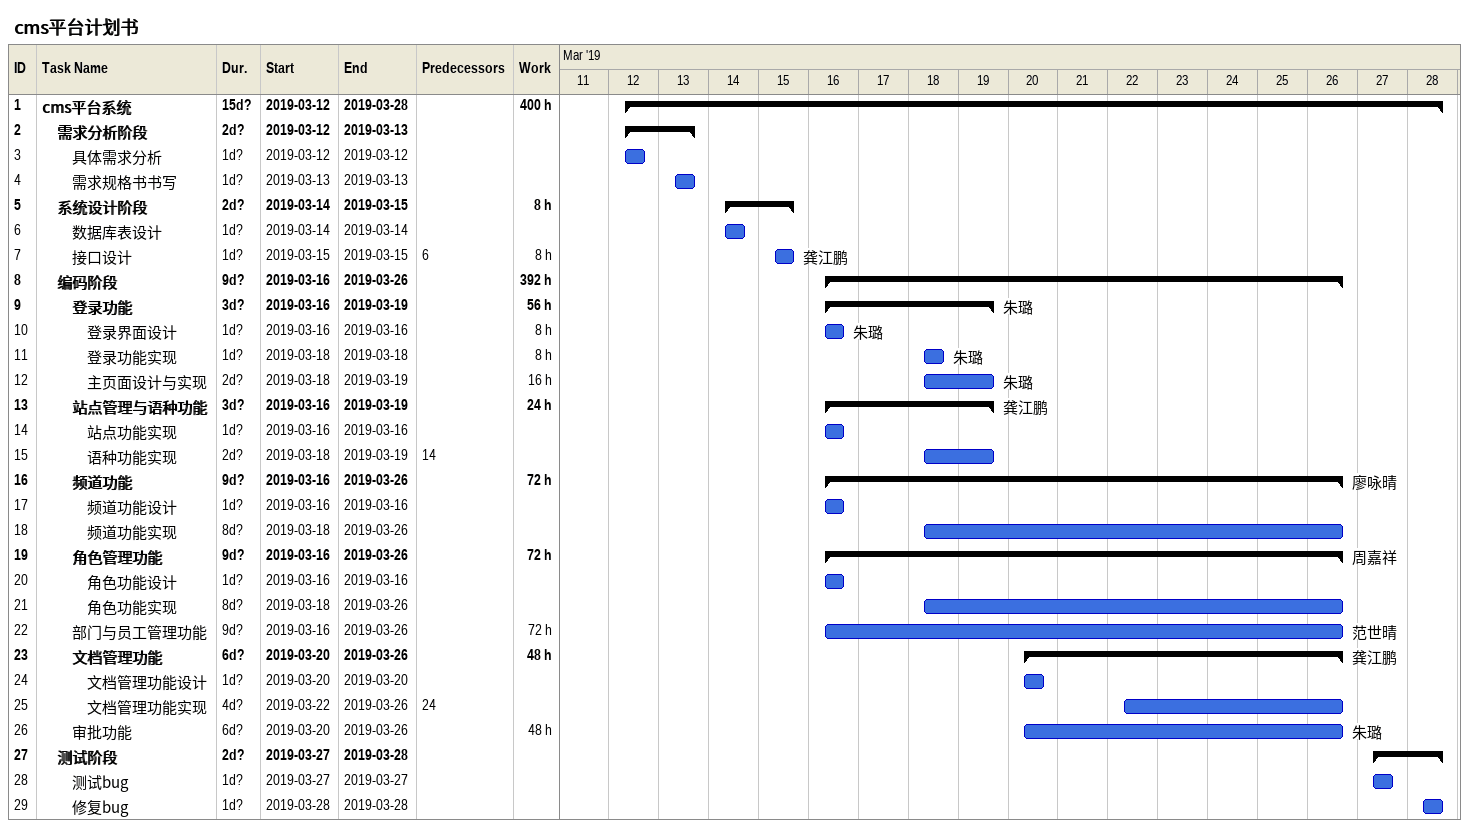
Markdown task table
cms平台计划书

| ID | Level | Task | Duration | Start | Finish | Predecessors | Resources | Work (h) |
|---|---|---|---|---|---|---|---|---|
| 1 | 1 | **cms平台系统** | 15d? | 2019-03-12 | 2019-03-28 |  |  | 400 |
| 2 | 2 | **需求分析阶段** | 2d? | 2019-03-12 | 2019-03-13 |  |  |  |
| 3 | 3 | 具体需求分析 | 1d? | 2019-03-12 | 2019-03-12 |  |  |  |
| 4 | 3 | 需求规格书书写 | 1d? | 2019-03-13 | 2019-03-13 |  |  |  |
| 5 | 2 | **系统设计阶段** | 2d? | 2019-03-14 | 2019-03-15 |  |  | 8 |
| 6 | 3 | 数据库表设计 | 1d? | 2019-03-14 | 2019-03-14 |  |  |  |
| 7 | 3 | 接口设计 | 1d? | 2019-03-15 | 2019-03-15 | 6 | 龚江鹏 | 8 |
| 8 | 2 | **编码阶段** | 9d? | 2019-03-16 | 2019-03-26 |  |  | 392 |
| 9 | 3 | **登录功能** | 3d? | 2019-03-16 | 2019-03-19 |  | 朱璐 | 56 |
| 10 | 4 | 登录界面设计 | 1d? | 2019-03-16 | 2019-03-16 |  | 朱璐 | 8 |
| 11 | 4 | 登录功能实现 | 1d? | 2019-03-18 | 2019-03-18 |  | 朱璐 | 8 |
| 12 | 4 | 主页面设计与实现 | 2d? | 2019-03-18 | 2019-03-19 |  | 朱璐 | 16 |
| 13 | 3 | **站点管理与语种功能** | 3d? | 2019-03-16 | 2019-03-19 |  | 龚江鹏 | 24 |
| 14 | 4 | 站点功能实现 | 1d? | 2019-03-16 | 2019-03-16 |  |  |  |
| 15 | 4 | 语种功能实现 | 2d? | 2019-03-18 | 2019-03-19 | 14 |  |  |
| 16 | 3 | **频道功能** | 9d? | 2019-03-16 | 2019-03-26 |  | 廖咏晴 | 72 |
| 17 | 4 | 频道功能设计 | 1d? | 2019-03-16 | 2019-03-16 |  |  |  |
| 18 | 4 | 频道功能实现 | 8d? | 2019-03-18 | 2019-03-26 |  |  |  |
| 19 | 3 | **角色管理功能** | 9d? | 2019-03-16 | 2019-03-26 |  | 周嘉祥 | 72 |
| 20 | 4 | 角色功能设计 | 1d? | 2019-03-16 | 2019-03-16 |  |  |  |
| 21 | 4 | 角色功能实现 | 8d? | 2019-03-18 | 2019-03-26 |  |  |  |
| 22 | 3 | 部门与员工管理功能 | 9d? | 2019-03-16 | 2019-03-26 |  | 范世晴 | 72 |
| 23 | 3 | **文档管理功能** | 6d? | 2019-03-20 | 2019-03-26 |  | 龚江鹏 | 48 |
| 24 | 4 | 文档管理功能设计 | 1d? | 2019-03-20 | 2019-03-20 |  |  |  |
| 25 | 4 | 文档管理功能实现 | 4d? | 2019-03-22 | 2019-03-26 | 24 |  |  |
| 26 | 3 | 审批功能 | 6d? | 2019-03-20 | 2019-03-26 |  | 朱璐 | 48 |
| 27 | 2 | **测试阶段** | 2d? | 2019-03-27 | 2019-03-28 |  |  |  |
| 28 | 3 | 测试bug | 1d? | 2019-03-27 | 2019-03-27 |  |  |  |
| 29 | 3 | 修复bug | 1d? | 2019-03-28 | 2019-03-28 |  |  |  |
